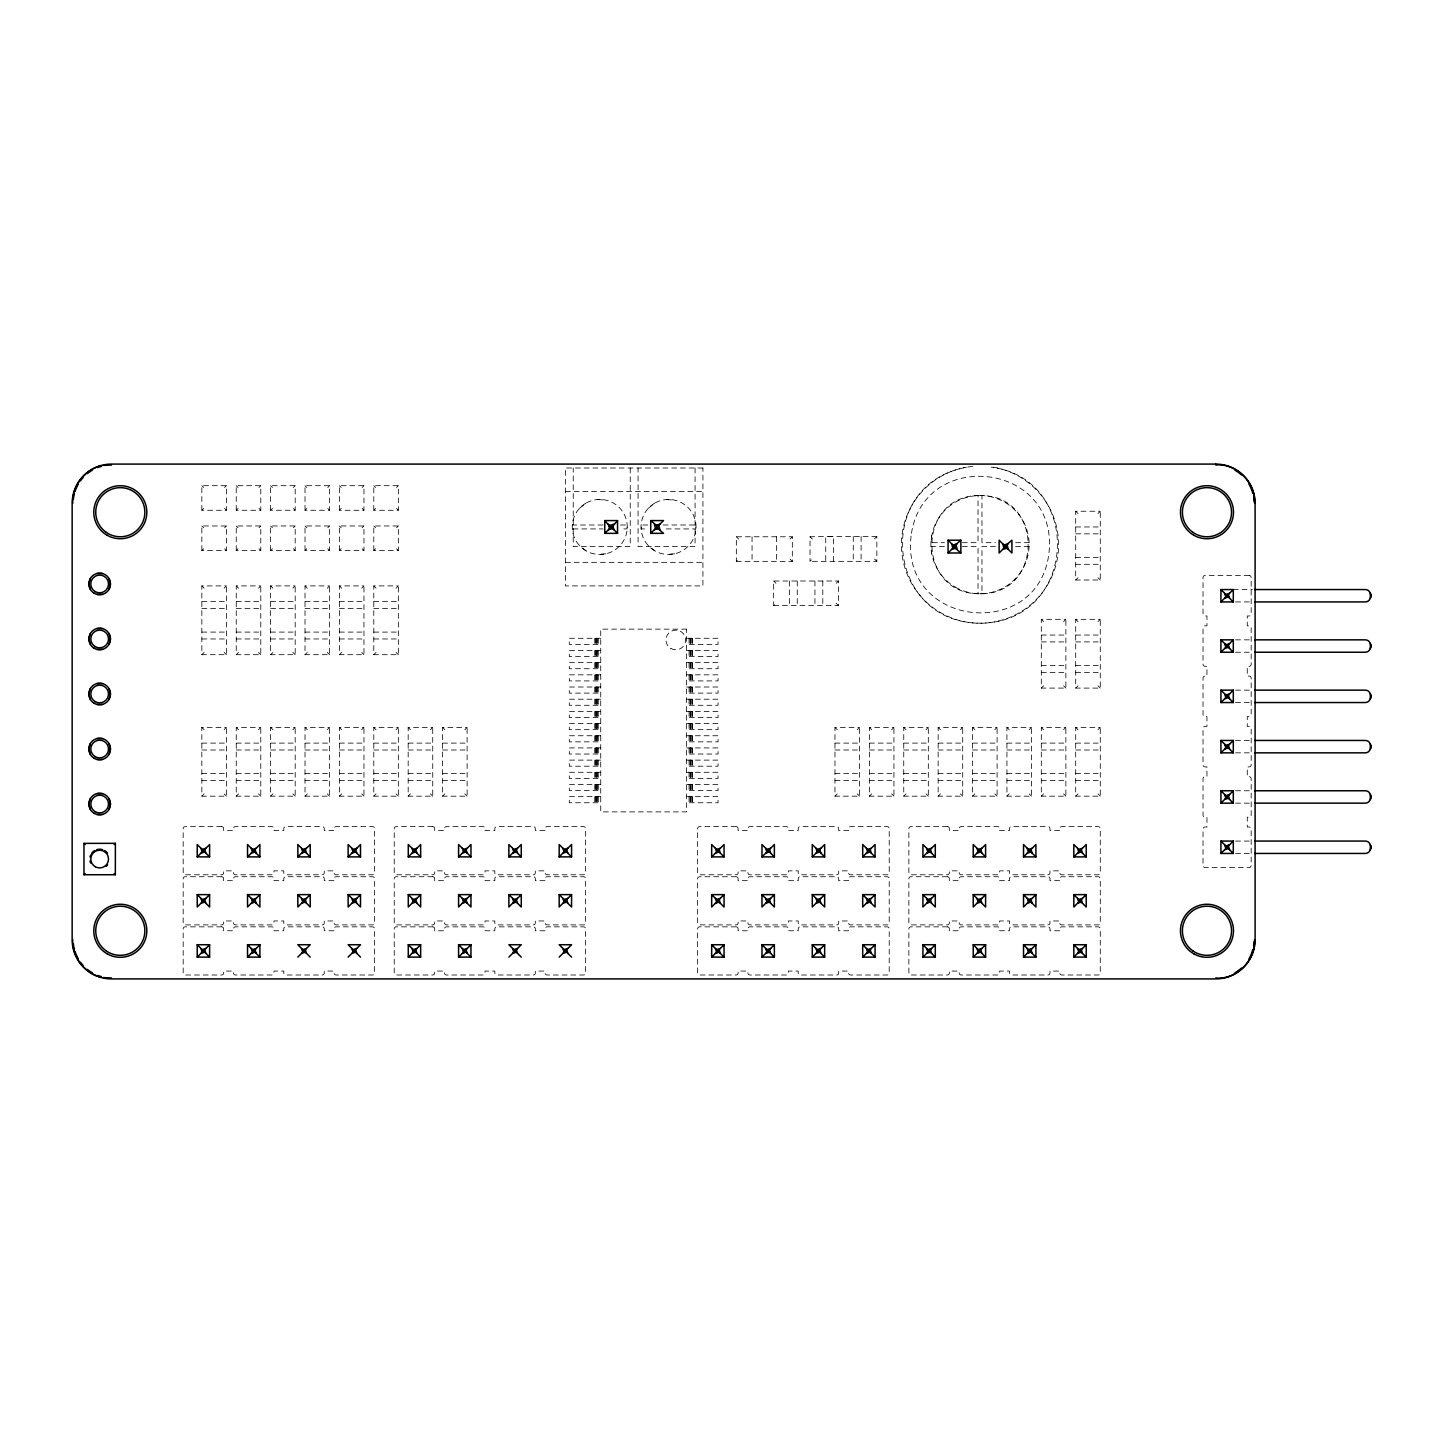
<?xml version="1.0" encoding="UTF-8"?>
<svg xmlns="http://www.w3.org/2000/svg" width="1443" height="1443" viewBox="0 0 1443 1443"><rect width="100%" height="100%" fill="white"/><g stroke="black" fill="none" stroke-linecap="round" stroke-linejoin="round"><path stroke-width="0.75" stroke-dasharray="5 3.75" d="M995.436 546.608L981.961 546.608L981.961 593.74C1043.523 592.73 1043.523 496.554 981.961 495.562L981.961 542.676L995.436 542.676M962.337 542.676L978.029 542.676L978.029 495.562C916.63 496.518 916.485 592.802 978.029 593.74L978.029 546.608L962.337 546.608M931.745 535.407L930.915 542.676L944.371 542.676M201.84 510.263L201.84 485.696L226.407 485.696L226.407 510.263L201.84 510.263L203.661 508.441M224.585 487.518L226.407 485.696M236.237 510.263L236.237 485.696L260.786 485.696L260.786 510.263L236.237 510.263L238.059 508.441M258.982 487.518L260.786 485.696M201.84 550.541L201.84 525.974L226.407 525.974L226.407 550.541L201.84 550.541L203.661 548.719M224.585 527.795L226.407 525.974M270.617 510.263L270.617 485.696L295.184 485.696L295.184 510.263L270.617 510.263L272.438 508.441M293.362 487.518L295.184 485.696M236.237 550.541L236.237 525.974L260.786 525.974L260.786 550.541L236.237 550.541L238.059 548.719M258.982 527.795L260.786 525.974M224.098 588.221L226.407 585.912L201.84 585.912L201.84 654.689L226.407 654.689L226.407 585.912M305.014 510.263L305.014 485.696L329.563 485.696L329.563 510.263L305.014 510.263L306.836 508.441M327.759 487.518L329.563 485.696M270.617 550.541L270.617 525.974L295.184 525.974L295.184 550.541L270.617 550.541L272.438 548.719M293.362 527.795L295.184 525.974M258.495 588.221L260.786 585.912L236.237 585.912L236.237 654.689L260.786 654.689L260.786 585.912M339.394 510.263L339.394 485.696L363.961 485.696L363.961 510.263L339.394 510.263L341.215 508.441M362.139 487.518L363.961 485.696M305.014 550.541L305.014 525.974L329.563 525.974L329.563 550.541L305.014 550.541L306.836 548.719M327.759 527.795L329.563 525.974M201.84 654.689L204.148 652.38M292.875 588.221L295.184 585.912L270.617 585.912L270.617 654.689L295.184 654.689L295.184 585.912M373.791 510.263L373.791 485.696L398.34 485.696L398.34 510.263L373.791 510.263L375.613 508.441M396.536 487.518L398.34 485.696M339.394 550.541L339.394 525.974L363.961 525.974L363.961 550.541L339.394 550.541L341.215 548.719M362.139 527.795L363.961 525.974M236.237 654.689L238.528 652.38M327.272 588.221L329.563 585.912L305.014 585.912L305.014 654.689L329.563 654.689L329.563 585.912M373.791 550.541L373.791 525.974L398.34 525.974L398.34 550.541L373.791 550.541L375.613 548.719M396.536 527.795L398.34 525.974M270.617 654.689L272.925 652.38M361.652 588.221L363.961 585.912L339.394 585.912L339.394 654.689L363.961 654.689L363.961 585.912M224.098 729.707L226.407 727.398L201.84 727.398L201.84 796.175L226.407 796.175L226.407 727.398M305.014 654.689L307.305 652.38M396.049 588.221L398.34 585.912L373.791 585.912L373.791 654.689L398.34 654.689L398.34 585.912M258.495 729.707L260.786 727.398L236.237 727.398L236.237 796.175L260.786 796.175L260.786 727.398M339.394 654.689L341.702 652.38M201.84 796.175L204.148 793.866M292.875 729.707L295.184 727.398L270.617 727.398L270.617 796.175L295.184 796.175L295.184 727.398M373.791 654.689L376.082 652.38M236.237 796.175L238.528 793.866M327.272 729.707L329.563 727.398L305.014 727.398L305.014 796.175L329.563 796.175L329.563 727.398M270.617 796.175L272.925 793.866M361.652 729.707L363.961 727.398L339.394 727.398L339.394 796.175L363.961 796.175L363.961 727.398M305.014 796.175L307.305 793.866M396.049 729.707L398.34 727.398L373.791 727.398L373.791 796.175L398.34 796.175L398.34 727.398M339.394 796.175L341.702 793.866M430.429 729.707L432.738 727.398L408.171 727.398L408.171 796.175L432.738 796.175L432.738 727.398M373.791 796.175L376.082 793.866M464.826 729.707L467.117 727.398L442.568 727.398L442.568 796.175L467.117 796.175L467.117 727.398M408.171 796.175L410.479 793.866M442.568 796.175L444.859 793.866M736.345 561.345L792.333 561.345L792.333 536.778L736.345 536.778L736.345 561.345L738.636 559.036M790.043 539.087L792.333 536.778M833.603 561.345L833.603 536.507L810.028 536.778L810.028 561.345L812.337 559.036M773.664 605.555L838.527 605.555L838.527 581.006L773.664 581.006L773.664 605.555L775.973 603.264M874.53 538.816L876.839 536.507L876.839 561.345L810.028 561.345M836.219 583.297L838.527 581.006M857.232 729.707L859.541 727.398L834.974 727.398L834.974 796.175L859.541 796.175L859.541 727.398M1097.961 513.546L1100.269 511.237L1075.702 511.237L1075.702 580.014L1100.269 580.014L1100.269 511.237M891.63 729.707L893.938 727.398L869.371 727.398L869.371 796.175L893.938 796.175L893.938 727.398M834.974 796.175L837.283 793.866M926.009 729.707L928.318 727.398L903.751 727.398L903.751 796.175L928.318 796.175L928.318 727.398M1075.702 580.014L1078.011 577.705M869.371 796.175L871.68 793.866M1063.563 621.626L1065.872 619.318L1041.305 619.318L1041.305 688.095L1065.872 688.095L1065.872 619.318M960.407 729.707L962.715 727.398L938.148 727.398L938.148 796.175L962.715 796.175L962.715 727.398M903.751 796.175L906.06 793.866M1097.961 621.626L1100.269 619.318L1075.702 619.318L1075.702 688.095L1100.269 688.095L1100.269 619.318M994.786 729.707L997.095 727.398L972.528 727.398L972.528 796.175L997.095 796.175L997.095 727.398M1041.305 688.095L1043.614 685.786M938.148 796.175L940.457 793.866M1029.184 729.707L1031.492 727.398L1006.925 727.398L1006.925 796.175L1031.492 796.175L1031.492 727.398M1075.702 688.095L1078.011 685.786M972.528 796.175L974.837 793.866M1063.563 729.707L1065.872 727.398L1041.305 727.398L1041.305 796.175L1065.872 796.175L1065.872 727.398M1006.925 796.175L1009.234 793.866M1097.961 729.707L1100.269 727.398L1075.702 727.398L1075.702 796.175L1100.269 796.175L1100.269 727.398M1041.305 796.175L1043.614 793.866M1075.702 796.175L1078.011 793.866M579.599 508.243L586.002 503.138A27.507 27.507 0 0 1 627.272 526.966A27.507 27.507 0 0 1 586.002 550.793L579.599 545.67M648.376 508.243L654.779 503.138A27.507 27.507 0 0 1 696.049 526.966A27.507 27.507 0 0 1 654.779 550.793L648.376 545.67M972.744 466.378C870.111 478.066 884.198 630.284 987.246 622.907C1078.21 615.367 1081.961 478.986 991.323 467.135M605.88 553.787L597.709 554.401M674.657 553.787L666.486 554.401M976.334 495.652L979.346 495.526M980.663 593.776L983.675 593.632M565.385 491.594L702.921 491.594M597.709 499.531L605.88 500.144M666.486 499.531L674.657 500.144M603.03 524.999L572.492 524.999L572.492 528.932L603.03 528.932M620.49 524.999L627.038 524.999L627.038 528.932L620.49 528.932M647.817 524.999L641.269 524.999L641.269 528.932L647.817 528.932M663.095 524.999L695.815 524.999L695.815 528.932L665.277 528.932M1075.702 526.966L1100.269 526.966M1075.702 533.838L1100.269 533.838M876.839 536.507L825.739 536.507L825.739 561.345M1015.619 542.676L1029.093 542.676M944.371 546.608L930.915 546.608L931.745 553.878M1015.619 546.608L1029.093 546.608M1075.702 557.413L1100.269 557.413M565.385 562.337L702.921 562.337M1075.702 564.303L1100.269 564.303M1233.296 589.556L1252.434 589.556M201.84 601.641L226.407 601.641M236.237 601.641L260.786 601.641M270.617 601.641L295.184 601.641M305.014 601.641L329.563 601.641M339.394 601.641L363.961 601.641M373.791 601.641L398.34 601.641M1235.533 601.929L1252.434 601.929M201.84 608.513L226.407 608.513M236.237 608.513L260.786 608.513M270.617 608.513L295.184 608.513M305.014 608.513L329.563 608.513M339.394 608.513L363.961 608.513M373.791 608.513L398.34 608.513M201.84 632.088L226.407 632.088M236.237 632.088L260.786 632.088M270.617 632.088L295.184 632.088M305.014 632.088L329.563 632.088M339.394 632.088L363.961 632.088M373.791 632.088L398.34 632.088M1041.305 635.046L1065.872 635.046M1075.702 635.046L1100.269 635.046M600.739 638.275L569.3 638.275L569.3 644.372L600.739 644.372M686.615 638.275L718.055 638.275L718.055 644.372L686.615 644.372M201.84 638.96L226.407 638.96M236.237 638.96L260.786 638.96M270.617 638.96L295.184 638.96M305.014 638.96L329.563 638.96M339.394 638.96L363.961 638.96M373.791 638.96L398.34 638.96M1235.533 639.844L1252.434 639.844M1041.305 641.919L1065.872 641.919M1075.702 641.919L1100.269 641.919M600.739 650.468L569.3 650.468L569.3 656.547L600.739 656.547M686.615 650.468L718.055 650.468L718.055 656.547L686.615 656.547M1235.533 652.236L1252.434 652.236M600.739 662.644L569.3 662.644L569.3 668.74L600.739 668.74M686.615 662.644L718.055 662.644L718.055 668.74L686.615 668.74M1041.305 665.494L1065.872 665.494M1075.702 665.494L1100.269 665.494M1041.305 672.366L1065.872 672.366M1075.702 672.366L1100.269 672.366M600.739 674.837L569.3 674.837L569.3 680.916L600.739 680.916M686.615 674.837L718.055 674.837L718.055 680.916L686.615 680.916M600.739 687.012L569.3 687.012L569.3 693.109L600.739 693.109M686.615 687.012L718.055 687.012L718.055 693.109L686.615 693.109M1235.533 690.151L1252.434 690.151M600.739 699.206L569.3 699.206L569.3 705.284L600.739 705.284M686.615 699.206L718.055 699.206L718.055 705.284L686.615 705.284M1235.533 702.543L1252.434 702.543M600.739 711.381L569.3 711.381L569.3 717.478L600.739 717.478M686.615 711.381L718.055 711.381L718.055 717.478L686.615 717.478M600.739 723.556L569.3 723.556L569.3 729.653L600.739 729.653M686.615 723.556L718.055 723.556L718.055 729.653L686.615 729.653M600.739 735.75L569.3 735.75L569.3 741.846L600.739 741.846M686.615 735.75L718.055 735.75L718.055 741.846L686.615 741.846M1235.533 740.457L1252.434 740.457M201.84 743.109L226.407 743.109M236.237 743.109L260.786 743.109M270.617 743.109L295.184 743.109M305.014 743.109L329.563 743.109M339.394 743.109L363.961 743.109M373.791 743.109L398.34 743.109M408.171 743.109L432.738 743.109M442.568 743.109L467.117 743.109M834.974 743.109L859.541 743.109M869.371 743.109L893.938 743.109M903.751 743.109L928.318 743.109M938.148 743.109L962.715 743.109M972.528 743.109L997.095 743.109M1006.925 743.109L1031.492 743.109M1041.305 743.109L1065.872 743.109M1075.702 743.109L1100.269 743.109M600.739 747.925L569.3 747.925L569.3 754.022L600.739 754.022M686.615 747.925L718.055 747.925L718.055 754.022L686.615 754.022M201.84 749.999L226.407 749.999M236.237 749.999L260.786 749.999M270.617 749.999L295.184 749.999M305.014 749.999L329.563 749.999M339.394 749.999L363.961 749.999M373.791 749.999L398.34 749.999M408.171 749.999L432.738 749.999M442.568 749.999L467.117 749.999M834.974 749.999L859.541 749.999M869.371 749.999L893.938 749.999M903.751 749.999L928.318 749.999M938.148 749.999L962.715 749.999M972.528 749.999L997.095 749.999M1006.925 749.999L1031.492 749.999M1041.305 749.999L1065.872 749.999M1075.702 749.999L1100.269 749.999M1235.533 752.849L1252.434 752.849M600.739 760.118L569.3 760.118L569.3 766.197L600.739 766.197M686.615 760.118L718.055 760.118L718.055 766.197L686.615 766.197M600.739 772.294L569.3 772.294L569.3 778.39L600.739 778.39M686.615 772.294L718.055 772.294L718.055 778.39L686.615 778.39M201.84 773.574L226.407 773.574M236.237 773.574L260.786 773.574M270.617 773.574L295.184 773.574M305.014 773.574L329.563 773.574M339.394 773.574L363.961 773.574M373.791 773.574L398.34 773.574M408.171 773.574L432.738 773.574M442.568 773.574L467.117 773.574M834.974 773.574L859.541 773.574M869.371 773.574L893.938 773.574M903.751 773.574L928.318 773.574M938.148 773.574L962.715 773.574M972.528 773.574L997.095 773.574M1006.925 773.574L1031.492 773.574M1041.305 773.574L1065.872 773.574M1075.702 773.574L1100.269 773.574M201.84 780.447L226.407 780.447M236.237 780.447L260.786 780.447M270.617 780.447L295.184 780.447M305.014 780.447L329.563 780.447M339.394 780.447L363.961 780.447M373.791 780.447L398.34 780.447M408.171 780.447L432.738 780.447M442.568 780.447L467.117 780.447M834.974 780.447L859.541 780.447M869.371 780.447L893.938 780.447M903.751 780.447L928.318 780.447M938.148 780.447L962.715 780.447M972.528 780.447L997.095 780.447M1006.925 780.447L1031.492 780.447M1041.305 780.447L1065.872 780.447M1075.702 780.447L1100.269 780.447M600.739 784.487L569.3 784.487L569.3 790.566L600.739 790.566M686.615 784.487L718.055 784.487L718.055 790.566L686.615 790.566M1235.533 790.764L1252.434 790.764M600.739 796.662L569.3 796.662L569.3 802.759L600.739 802.759M686.615 796.662L718.055 796.662L718.055 802.759L686.615 802.759M1235.533 803.156L1252.434 803.156M1235.533 841.071L1252.434 841.071M1235.533 853.444L1252.434 853.444M980.663 495.526L983.675 495.652M976.334 593.632L979.346 593.776M1075.702 511.237L1078.011 513.546M1097.961 577.705L1100.269 580.014M1075.702 619.318L1078.011 621.626M1041.305 619.318L1043.614 621.626M1097.961 685.786L1100.269 688.095M1063.563 685.786L1065.872 688.095M1075.702 727.398L1078.011 729.707M874.53 559.036L876.839 561.345M1041.305 727.398L1043.614 729.707M1097.961 793.866L1100.269 796.175M1006.925 727.398L1009.234 729.707M810.028 536.778L812.337 539.087M1063.563 793.866L1065.872 796.175M972.528 727.398L974.837 729.707M1029.184 793.866L1031.492 796.175M836.219 603.264L838.527 605.555M790.043 559.036L792.333 561.345M938.148 727.398L940.457 729.707M994.786 793.866L997.095 796.175M736.345 536.778L738.636 539.087M773.664 581.006L775.973 583.297M903.751 727.398L906.06 729.707M960.407 793.866L962.715 796.175M869.371 727.398L871.68 729.707M926.009 793.866L928.318 796.175M834.974 727.398L837.283 729.707M891.63 793.866L893.938 796.175M857.232 793.866L859.541 796.175M373.791 485.696L375.613 487.518M396.536 508.441L398.34 510.263M339.394 485.696L341.215 487.518M362.139 508.441L363.961 510.263M373.791 525.974L375.613 527.795M396.536 548.719L398.34 550.541M305.014 485.696L306.836 487.518M327.759 508.441L329.563 510.263M339.394 525.974L341.215 527.795M362.139 548.719L363.961 550.541M373.791 585.912L376.082 588.221M270.617 485.696L272.438 487.518M293.362 508.441L295.184 510.263M305.014 525.974L306.836 527.795M327.759 548.719L329.563 550.541M339.394 585.912L341.702 588.221M236.237 485.696L238.059 487.518M258.982 508.441L260.786 510.263M270.617 525.974L272.438 527.795M293.362 548.719L295.184 550.541M396.049 652.38L398.34 654.689M305.014 585.912L307.305 588.221M201.84 485.696L203.661 487.518M224.585 508.441L226.407 510.263M442.568 727.398L444.859 729.707M236.237 525.974L238.059 527.795M258.982 548.719L260.786 550.541M361.652 652.38L363.961 654.689M270.617 585.912L272.925 588.221M408.171 727.398L410.479 729.707M201.84 525.974L203.661 527.795M224.585 548.719L226.407 550.541M327.272 652.38L329.563 654.689M464.826 793.866L467.117 796.175M236.237 585.912L238.528 588.221M373.791 727.398L376.082 729.707M292.875 652.38L295.184 654.689M430.429 793.866L432.738 796.175M201.84 585.912L204.148 588.221M339.394 727.398L341.702 729.707M258.495 652.38L260.786 654.689M396.049 793.866L398.34 796.175M305.014 727.398L307.305 729.707M224.098 652.38L226.407 654.689M361.652 793.866L363.961 796.175M270.617 727.398L272.925 729.707M327.272 793.866L329.563 796.175M236.237 727.398L238.528 729.707M292.875 793.866L295.184 796.175M201.84 727.398L204.148 729.707M258.495 793.866L260.786 796.175M224.098 793.866L226.407 796.175M861.11 536.507L861.11 561.345M853.264 536.507L853.264 561.345M822.799 581.006L822.799 605.555M814.934 581.006L814.934 605.555M797.257 581.006L797.257 605.555M789.393 581.006L789.393 605.555M776.623 536.778L776.623 561.345M752.056 536.778L752.056 561.345M695.075 468.001L695.075 546.608L638.077 546.608L638.077 468.001M692.514 638.275L692.514 644.372M692.514 650.468L692.514 656.547M692.514 662.644L692.514 668.74M692.514 674.837L692.514 680.916M692.514 687.012L692.514 693.109M692.514 699.206L692.514 705.284M692.514 711.381L692.514 717.478M692.514 723.556L692.514 729.653M692.514 735.75L692.514 741.846M692.514 747.925L692.514 754.022M692.514 760.118L692.514 766.197M692.514 772.294L692.514 778.39M692.514 784.487L692.514 790.566M692.514 796.662L692.514 802.759M692.117 638.275L692.117 644.372M692.117 650.468L692.117 656.547M692.117 662.644L692.117 668.74M692.117 674.837L692.117 680.916M692.117 687.012L692.117 693.109M692.117 699.206L692.117 705.284M692.117 711.381L692.117 717.478M692.117 723.556L692.117 729.653M692.117 735.75L692.117 741.846M692.117 747.925L692.117 754.022M692.117 760.118L692.117 766.197M692.117 772.294L692.117 778.39M692.117 784.487L692.117 790.566M692.117 796.662L692.117 802.759M691.035 638.275L691.035 644.372M691.035 650.468L691.035 656.547M691.035 662.644L691.035 668.74M691.035 674.837L691.035 680.916M691.035 687.012L691.035 693.109M691.035 699.206L691.035 705.284M691.035 711.381L691.035 717.478M691.035 723.556L691.035 729.653M691.035 735.75L691.035 741.846M691.035 747.925L691.035 754.022M691.035 760.118L691.035 766.197M691.035 772.294L691.035 778.39M691.035 784.487L691.035 790.566M691.035 796.662L691.035 802.759M690.548 638.275L690.548 644.372M690.548 650.468L690.548 656.547M690.548 662.644L690.548 668.74M690.548 674.837L690.548 680.916M690.548 687.012L690.548 693.109M690.548 699.206L690.548 705.284M690.548 711.381L690.548 717.478M690.548 723.556L690.548 729.653M690.548 735.75L690.548 741.846M690.548 747.925L690.548 754.022M690.548 760.118L690.548 766.197M690.548 772.294L690.548 778.39M690.548 784.487L690.548 790.566M690.548 796.662L690.548 802.759M690.151 638.275L690.151 644.372M690.151 650.468L690.151 656.547M690.151 662.644L690.151 668.74M690.151 674.837L690.151 680.916M690.151 687.012L690.151 693.109M690.151 699.206L690.151 705.284M690.151 711.381L690.151 717.478M690.151 723.556L690.151 729.653M690.151 735.75L690.151 741.846M690.151 747.925L690.151 754.022M690.151 760.118L690.151 766.197M690.151 772.294L690.151 778.39M690.151 784.487L690.151 790.566M690.151 796.662L690.151 802.759M689.069 638.275L689.069 644.372M689.069 650.468L689.069 656.547M689.069 662.644L689.069 668.74M689.069 674.837L689.069 680.916M689.069 687.012L689.069 693.109M689.069 699.206L689.069 705.284M689.069 711.381L689.069 717.478M689.069 723.556L689.069 729.653M689.069 735.75L689.069 741.846M689.069 747.925L689.069 754.022M689.069 760.118L689.069 766.197M689.069 772.294L689.069 778.39M689.069 784.487L689.069 790.566M689.069 796.662L689.069 802.759M630.23 468.001L630.23 546.608L573.232 546.608L573.232 468.001M598.286 638.275L598.286 644.372M598.286 650.468L598.286 656.547M598.286 662.644L598.286 668.74M598.286 674.837L598.286 680.916M598.286 687.012L598.286 693.109M598.286 699.206L598.286 705.284M598.286 711.381L598.286 717.478M598.286 723.556L598.286 729.653M598.286 735.75L598.286 741.846M598.286 747.925L598.286 754.022M598.286 760.118L598.286 766.197M598.286 772.294L598.286 778.39M598.286 784.487L598.286 790.566M598.286 796.662L598.286 802.759M597.222 638.275L597.222 644.372M597.222 650.468L597.222 656.547M597.222 662.644L597.222 668.74M597.222 674.837L597.222 680.916M597.222 687.012L597.222 693.109M597.222 699.206L597.222 705.284M597.222 711.381L597.222 717.478M597.222 723.556L597.222 729.653M597.222 735.75L597.222 741.846M597.222 747.925L597.222 754.022M597.222 760.118L597.222 766.197M597.222 772.294L597.222 778.39M597.222 784.487L597.222 790.566M597.222 796.662L597.222 802.759M596.825 638.275L596.825 644.372M596.825 650.468L596.825 656.547M596.825 662.644L596.825 668.74M596.825 674.837L596.825 680.916M596.825 687.012L596.825 693.109M596.825 699.206L596.825 705.284M596.825 711.381L596.825 717.478M596.825 723.556L596.825 729.653M596.825 735.75L596.825 741.846M596.825 747.925L596.825 754.022M596.825 760.118L596.825 766.197M596.825 772.294L596.825 778.39M596.825 784.487L596.825 790.566M596.825 796.662L596.825 802.759M596.32 638.275L596.32 644.372M596.32 650.468L596.32 656.547M596.32 662.644L596.32 668.74M596.32 674.837L596.32 680.916M596.32 687.012L596.32 693.109M596.32 699.206L596.32 705.284M596.32 711.381L596.32 717.478M596.32 723.556L596.32 729.653M596.32 735.75L596.32 741.846M596.32 747.925L596.32 754.022M596.32 760.118L596.32 766.197M596.32 772.294L596.32 778.39M596.32 784.487L596.32 790.566M596.32 796.662L596.32 802.759M595.256 638.275L595.256 644.372M595.256 650.468L595.256 656.547M595.256 662.644L595.256 668.74M595.256 674.837L595.256 680.916M595.256 687.012L595.256 693.109M595.256 699.206L595.256 705.284M595.256 711.381L595.256 717.478M595.256 723.556L595.256 729.653M595.256 735.75L595.256 741.846M595.256 747.925L595.256 754.022M595.256 760.118L595.256 766.197M595.256 772.294L595.256 778.39M595.256 784.487L595.256 790.566M595.256 796.662L595.256 802.759M594.859 638.275L594.859 644.372M594.859 650.468L594.859 656.547M594.859 662.644L594.859 668.74M594.859 674.837L594.859 680.916M594.859 687.012L594.859 693.109M594.859 699.206L594.859 705.284M594.859 711.381L594.859 717.478M594.859 723.556L594.859 729.653M594.859 735.75L594.859 741.846M594.859 747.925L594.859 754.022M594.859 760.118L594.859 766.197M594.859 772.294L594.859 778.39M594.859 784.487L594.859 790.566M594.859 796.662L594.859 802.759M993.415 467.189A78.607 78.607 0 0 1 1045.724 587.77A78.607 78.607 0 0 1 914.285 587.77A78.607 78.607 0 0 1 966.576 467.189M586.002 550.793A27.507 27.507 0 0 1 586.002 503.138M654.779 550.793A27.507 27.507 0 0 1 654.779 503.138M911.074 536.111C900.216 629.274 1042.892 642.496 1049.332 548.917C1054.869 460.822 921.824 448.502 911.074 536.111M702.921 468.001L565.385 468.001L565.385 585.912L702.921 585.912L702.921 468.001M1249.205 575.504L1204.995 575.504A1.966 1.966 0 0 0 1203.029 577.471L1203.029 614.015A1.966 1.966 0 0 0 1204.995 615.981L1206.961 615.981L1206.961 625.811L1204.995 625.811A1.966 1.966 0 0 0 1203.029 627.759L1203.029 664.321A1.966 1.966 0 0 0 1204.995 666.287L1206.961 666.287L1206.961 676.1L1204.995 676.1A1.966 1.966 0 0 0 1203.029 678.066L1203.029 714.628A1.966 1.966 0 0 0 1204.995 716.594L1206.961 716.594L1206.961 726.406L1204.995 726.406A1.966 1.966 0 0 0 1203.029 728.372L1203.029 764.934A1.966 1.966 0 0 0 1204.995 766.9L1206.961 766.9L1206.961 776.713L1204.995 776.713A1.966 1.966 0 0 0 1203.029 778.679L1203.029 815.241A1.966 1.966 0 0 0 1204.995 817.189L1206.961 817.189L1206.961 827.019L1204.995 827.019A1.966 1.966 0 0 0 1203.029 828.985L1203.029 865.529A1.966 1.966 0 0 0 1204.995 867.496L1249.205 867.496A1.966 1.966 0 0 0 1251.171 865.529L1251.171 828.985A1.966 1.966 0 0 0 1249.205 827.019L1247.257 827.019L1247.257 817.189L1249.205 817.189A1.966 1.966 0 0 0 1251.171 815.241L1251.171 778.679A1.966 1.966 0 0 0 1249.205 776.713L1247.257 776.713L1247.257 766.9L1249.205 766.9A1.966 1.966 0 0 0 1251.171 764.934L1251.171 728.372A1.966 1.966 0 0 0 1249.205 726.406L1247.257 726.406L1247.257 716.594L1249.205 716.594A1.966 1.966 0 0 0 1251.171 714.628L1251.171 678.066A1.966 1.966 0 0 0 1249.205 676.1L1247.257 676.1L1247.257 666.287L1249.205 666.287A1.966 1.966 0 0 0 1251.171 664.321L1251.171 627.759A1.966 1.966 0 0 0 1249.205 625.811L1247.257 625.811L1247.257 615.981L1249.205 615.981A1.966 1.966 0 0 0 1251.171 614.015L1251.171 577.471A1.966 1.966 0 0 0 1249.205 575.504M686.615 629.148L600.739 629.148L600.739 811.886L686.615 811.886L686.615 629.148M221.699 826.623L185.137 826.623A1.966 1.966 0 0 0 183.171 828.589L183.171 872.817A1.966 1.966 0 0 0 185.137 874.783L221.699 874.783A1.966 1.966 0 0 0 223.647 872.817L223.647 870.851L233.477 870.851L233.477 872.817A1.966 1.966 0 0 0 235.443 874.783L271.987 874.783A1.966 1.966 0 0 0 273.954 872.817L273.954 870.851L283.784 870.851L283.784 872.817A1.966 1.966 0 0 0 285.75 874.783L322.294 874.783A1.966 1.966 0 0 0 324.26 872.817L324.26 870.851L334.091 870.851L334.091 872.817A1.966 1.966 0 0 0 336.057 874.783L372.601 874.783A1.966 1.966 0 0 0 374.567 872.817L374.567 828.589A1.966 1.966 0 0 0 372.601 826.623L336.057 826.623A1.966 1.966 0 0 0 334.091 828.589L334.091 830.555L324.26 830.555L324.26 828.589A1.966 1.966 0 0 0 322.294 826.623L285.75 826.623A1.966 1.966 0 0 0 283.784 828.589L283.784 830.555L273.954 830.555L273.954 828.589A1.966 1.966 0 0 0 271.987 826.623L235.443 826.623A1.966 1.966 0 0 0 233.477 828.589L233.477 830.555L223.647 830.555L223.647 828.589A1.966 1.966 0 0 0 221.699 826.623M432.738 826.623L396.194 826.623A1.966 1.966 0 0 0 394.228 828.589L394.228 872.817A1.966 1.966 0 0 0 396.194 874.783L432.738 874.783A1.966 1.966 0 0 0 434.704 872.817L434.704 870.851L444.534 870.851L444.534 872.817A1.966 1.966 0 0 0 446.5 874.783L483.044 874.783A1.966 1.966 0 0 0 485.01 872.817L485.01 870.851L494.823 870.851L494.823 872.817A1.966 1.966 0 0 0 496.789 874.783L533.351 874.783A1.966 1.966 0 0 0 535.317 872.817L535.317 870.851L545.129 870.851L545.129 872.817A1.966 1.966 0 0 0 547.095 874.783L583.657 874.783A1.966 1.966 0 0 0 585.624 872.817L585.624 828.589A1.966 1.966 0 0 0 583.657 826.623L547.095 826.623A1.966 1.966 0 0 0 545.129 828.589L545.129 830.555L535.317 830.555L535.317 828.589A1.966 1.966 0 0 0 533.351 826.623L496.789 826.623A1.966 1.966 0 0 0 494.823 828.589L494.823 830.555L485.01 830.555L485.01 828.589A1.966 1.966 0 0 0 483.044 826.623L446.5 826.623A1.966 1.966 0 0 0 444.534 828.589L444.534 830.555L434.704 830.555L434.704 828.589A1.966 1.966 0 0 0 432.738 826.623M736.146 826.623L699.584 826.623A1.966 1.966 0 0 0 697.618 828.589L697.618 872.817A1.966 1.966 0 0 0 699.584 874.783L736.146 874.783A1.966 1.966 0 0 0 738.113 872.817L738.113 870.851L747.925 870.851L747.925 872.817A1.966 1.966 0 0 0 749.891 874.783L786.453 874.783A1.966 1.966 0 0 0 788.401 872.817L788.401 870.851L798.232 870.851L798.232 872.817A1.966 1.966 0 0 0 800.198 874.783L836.742 874.783A1.966 1.966 0 0 0 838.708 872.817L838.708 870.851L848.538 870.851L848.538 872.817A1.966 1.966 0 0 0 850.504 874.783L887.247 874.783A1.966 1.966 0 0 0 889.213 872.817L889.213 828.589A1.966 1.966 0 0 0 887.247 826.623L850.504 826.623A1.966 1.966 0 0 0 848.538 828.589L848.538 830.555L838.708 830.555L838.708 828.589A1.966 1.966 0 0 0 836.742 826.623L800.198 826.623A1.966 1.966 0 0 0 798.232 828.589L798.232 830.555L788.401 830.555L788.401 828.589A1.966 1.966 0 0 0 786.453 826.623L749.891 826.623A1.966 1.966 0 0 0 747.925 828.589L747.925 830.555L738.113 830.555L738.113 828.589A1.966 1.966 0 0 0 736.146 826.623M947.384 826.623L910.84 826.623A1.966 1.966 0 0 0 908.874 828.589L908.874 872.817A1.966 1.966 0 0 0 910.84 874.783L947.384 874.783A1.966 1.966 0 0 0 949.35 872.817L949.35 870.851L959.18 870.851L959.18 872.817A1.966 1.966 0 0 0 961.146 874.783L997.69 874.783A1.966 1.966 0 0 0 999.656 872.817L999.656 870.851L1009.487 870.851L1009.487 872.817A1.966 1.966 0 0 0 1011.435 874.783L1047.997 874.783A1.966 1.966 0 0 0 1049.963 872.817L1049.963 870.851L1059.775 870.851L1059.775 872.817A1.966 1.966 0 0 0 1061.741 874.783L1098.303 874.783A1.966 1.966 0 0 0 1100.269 872.817L1100.269 828.589A1.966 1.966 0 0 0 1098.303 826.623L1061.741 826.623A1.966 1.966 0 0 0 1059.775 828.589L1059.775 830.555L1049.963 830.555L1049.963 828.589A1.966 1.966 0 0 0 1047.997 826.623L1011.435 826.623A1.966 1.966 0 0 0 1009.487 828.589L1009.487 830.555L999.656 830.555L999.656 828.589A1.966 1.966 0 0 0 997.69 826.623L961.146 826.623A1.966 1.966 0 0 0 959.18 828.589L959.18 830.555L949.35 830.555L949.35 828.589A1.966 1.966 0 0 0 947.384 826.623M221.699 876.731L185.137 876.731A1.966 1.966 0 0 0 183.171 878.697L183.171 922.925A1.966 1.966 0 0 0 185.137 924.891L221.699 924.891A1.966 1.966 0 0 0 223.647 922.925L223.647 920.959L233.477 920.959L233.477 922.925A1.966 1.966 0 0 0 235.443 924.891L271.987 924.891A1.966 1.966 0 0 0 273.954 922.925L273.954 920.959L283.784 920.959L283.784 922.925A1.966 1.966 0 0 0 285.75 924.891L322.294 924.891A1.966 1.966 0 0 0 324.26 922.925L324.26 920.959L334.091 920.959L334.091 922.925A1.966 1.966 0 0 0 336.057 924.891L372.601 924.891A1.966 1.966 0 0 0 374.567 922.925L374.567 878.697A1.966 1.966 0 0 0 372.601 876.731L336.057 876.731A1.966 1.966 0 0 0 334.091 878.697L334.091 880.663L324.26 880.663L324.26 878.697A1.966 1.966 0 0 0 322.294 876.731L285.75 876.731A1.966 1.966 0 0 0 283.784 878.697L283.784 880.663L273.954 880.663L273.954 878.697A1.966 1.966 0 0 0 271.987 876.731L235.443 876.731A1.966 1.966 0 0 0 233.477 878.697L233.477 880.663L223.647 880.663L223.647 878.697A1.966 1.966 0 0 0 221.699 876.731M432.738 876.731L396.194 876.731A1.966 1.966 0 0 0 394.228 878.697L394.228 922.925A1.966 1.966 0 0 0 396.194 924.891L432.738 924.891A1.966 1.966 0 0 0 434.704 922.925L434.704 920.959L444.534 920.959L444.534 922.925A1.966 1.966 0 0 0 446.5 924.891L483.044 924.891A1.966 1.966 0 0 0 485.01 922.925L485.01 920.959L494.823 920.959L494.823 922.925A1.966 1.966 0 0 0 496.789 924.891L533.351 924.891A1.966 1.966 0 0 0 535.317 922.925L535.317 920.959L545.129 920.959L545.129 922.925A1.966 1.966 0 0 0 547.095 924.891L583.657 924.891A1.966 1.966 0 0 0 585.624 922.925L585.624 878.697A1.966 1.966 0 0 0 583.657 876.731L547.095 876.731A1.966 1.966 0 0 0 545.129 878.697L545.129 880.663L535.317 880.663L535.317 878.697A1.966 1.966 0 0 0 533.351 876.731L496.789 876.731A1.966 1.966 0 0 0 494.823 878.697L494.823 880.663L485.01 880.663L485.01 878.697A1.966 1.966 0 0 0 483.044 876.731L446.5 876.731A1.966 1.966 0 0 0 444.534 878.697L444.534 880.663L434.704 880.663L434.704 878.697A1.966 1.966 0 0 0 432.738 876.731M736.146 876.731L699.584 876.731A1.966 1.966 0 0 0 697.618 878.697L697.618 922.925A1.966 1.966 0 0 0 699.584 924.891L736.146 924.891A1.966 1.966 0 0 0 738.113 922.925L738.113 920.959L747.925 920.959L747.925 922.925A1.966 1.966 0 0 0 749.891 924.891L786.453 924.891A1.966 1.966 0 0 0 788.401 922.925L788.401 920.959L798.232 920.959L798.232 922.925A1.966 1.966 0 0 0 800.198 924.891L836.742 924.891A1.966 1.966 0 0 0 838.708 922.925L838.708 920.959L848.538 920.959L848.538 922.925A1.966 1.966 0 0 0 850.504 924.891L887.247 924.891A1.966 1.966 0 0 0 889.213 922.925L889.213 878.697A1.966 1.966 0 0 0 887.247 876.731L850.504 876.731A1.966 1.966 0 0 0 848.538 878.697L848.538 880.663L838.708 880.663L838.708 878.697A1.966 1.966 0 0 0 836.742 876.731L800.198 876.731A1.966 1.966 0 0 0 798.232 878.697L798.232 880.663L788.401 880.663L788.401 878.697A1.966 1.966 0 0 0 786.453 876.731L749.891 876.731A1.966 1.966 0 0 0 747.925 878.697L747.925 880.663L738.113 880.663L738.113 878.697A1.966 1.966 0 0 0 736.146 876.731M947.384 876.731L910.84 876.731A1.966 1.966 0 0 0 908.874 878.697L908.874 922.925A1.966 1.966 0 0 0 910.84 924.891L947.384 924.891A1.966 1.966 0 0 0 949.35 922.925L949.35 920.959L959.18 920.959L959.18 922.925A1.966 1.966 0 0 0 961.146 924.891L997.69 924.891A1.966 1.966 0 0 0 999.656 922.925L999.656 920.959L1009.487 920.959L1009.487 922.925A1.966 1.966 0 0 0 1011.435 924.891L1047.997 924.891A1.966 1.966 0 0 0 1049.963 922.925L1049.963 920.959L1059.775 920.959L1059.775 922.925A1.966 1.966 0 0 0 1061.741 924.891L1098.303 924.891A1.966 1.966 0 0 0 1100.269 922.925L1100.269 878.697A1.966 1.966 0 0 0 1098.303 876.731L1061.741 876.731A1.966 1.966 0 0 0 1059.775 878.697L1059.775 880.663L1049.963 880.663L1049.963 878.697A1.966 1.966 0 0 0 1047.997 876.731L1011.435 876.731A1.966 1.966 0 0 0 1009.487 878.697L1009.487 880.663L999.656 880.663L999.656 878.697A1.966 1.966 0 0 0 997.69 876.731L961.146 876.731A1.966 1.966 0 0 0 959.18 878.697L959.18 880.663L949.35 880.663L949.35 878.697A1.966 1.966 0 0 0 947.384 876.731M221.699 926.839L185.137 926.839A1.966 1.966 0 0 0 183.171 928.805L183.171 973.033A1.966 1.966 0 0 0 185.137 974.999L221.699 974.999A1.966 1.966 0 0 0 223.647 973.033L223.647 971.067L233.477 971.067L233.477 973.033A1.966 1.966 0 0 0 235.443 974.999L271.987 974.999A1.966 1.966 0 0 0 273.954 973.033L273.954 971.067L283.784 971.067L283.784 973.033A1.966 1.966 0 0 0 285.75 974.999L322.294 974.999A1.966 1.966 0 0 0 324.26 973.033L324.26 971.067L334.091 971.067L334.091 973.033A1.966 1.966 0 0 0 336.057 974.999L372.601 974.999A1.966 1.966 0 0 0 374.567 973.033L374.567 928.805A1.966 1.966 0 0 0 372.601 926.839L336.057 926.839A1.966 1.966 0 0 0 334.091 928.805L334.091 930.771L324.26 930.771L324.26 928.805A1.966 1.966 0 0 0 322.294 926.839L285.75 926.839A1.966 1.966 0 0 0 283.784 928.805L283.784 930.771L273.954 930.771L273.954 928.805A1.966 1.966 0 0 0 271.987 926.839L235.443 926.839A1.966 1.966 0 0 0 233.477 928.805L233.477 930.771L223.647 930.771L223.647 928.805A1.966 1.966 0 0 0 221.699 926.839M432.738 926.839L396.194 926.839A1.966 1.966 0 0 0 394.228 928.805L394.228 973.033A1.966 1.966 0 0 0 396.194 974.999L432.738 974.999A1.966 1.966 0 0 0 434.704 973.033L434.704 971.067L444.534 971.067L444.534 973.033A1.966 1.966 0 0 0 446.5 974.999L483.044 974.999A1.966 1.966 0 0 0 485.01 973.033L485.01 971.067L494.823 971.067L494.823 973.033A1.966 1.966 0 0 0 496.789 974.999L533.351 974.999A1.966 1.966 0 0 0 535.317 973.033L535.317 971.067L545.129 971.067L545.129 973.033A1.966 1.966 0 0 0 547.095 974.999L583.657 974.999A1.966 1.966 0 0 0 585.624 973.033L585.624 928.805A1.966 1.966 0 0 0 583.657 926.839L547.095 926.839A1.966 1.966 0 0 0 545.129 928.805L545.129 930.771L535.317 930.771L535.317 928.805A1.966 1.966 0 0 0 533.351 926.839L496.789 926.839A1.966 1.966 0 0 0 494.823 928.805L494.823 930.771L485.01 930.771L485.01 928.805A1.966 1.966 0 0 0 483.044 926.839L446.5 926.839A1.966 1.966 0 0 0 444.534 928.805L444.534 930.771L434.704 930.771L434.704 928.805A1.966 1.966 0 0 0 432.738 926.839M736.146 926.839L699.584 926.839A1.966 1.966 0 0 0 697.618 928.805L697.618 973.033A1.966 1.966 0 0 0 699.584 974.999L736.146 974.999A1.966 1.966 0 0 0 738.113 973.033L738.113 971.067L747.925 971.067L747.925 973.033A1.966 1.966 0 0 0 749.891 974.999L786.453 974.999A1.966 1.966 0 0 0 788.401 973.033L788.401 971.067L798.232 971.067L798.232 973.033A1.966 1.966 0 0 0 800.198 974.999L836.742 974.999A1.966 1.966 0 0 0 838.708 973.033L838.708 971.067L848.538 971.067L848.538 973.033A1.966 1.966 0 0 0 850.504 974.999L887.247 974.999A1.966 1.966 0 0 0 889.213 973.033L889.213 928.805A1.966 1.966 0 0 0 887.247 926.839L850.504 926.839A1.966 1.966 0 0 0 848.538 928.805L848.538 930.771L838.708 930.771L838.708 928.805A1.966 1.966 0 0 0 836.742 926.839L800.198 926.839A1.966 1.966 0 0 0 798.232 928.805L798.232 930.771L788.401 930.771L788.401 928.805A1.966 1.966 0 0 0 786.453 926.839L749.891 926.839A1.966 1.966 0 0 0 747.925 928.805L747.925 930.771L738.113 930.771L738.113 928.805A1.966 1.966 0 0 0 736.146 926.839M947.384 926.839L910.84 926.839A1.966 1.966 0 0 0 908.874 928.805L908.874 973.033A1.966 1.966 0 0 0 910.84 974.999L947.384 974.999A1.966 1.966 0 0 0 949.35 973.033L949.35 971.067L959.18 971.067L959.18 973.033A1.966 1.966 0 0 0 961.146 974.999L997.69 974.999A1.966 1.966 0 0 0 999.656 973.033L999.656 971.067L1009.487 971.067L1009.487 973.033A1.966 1.966 0 0 0 1011.435 974.999L1047.997 974.999A1.966 1.966 0 0 0 1049.963 973.033L1049.963 971.067L1059.775 971.067L1059.775 973.033A1.966 1.966 0 0 0 1061.741 974.999L1098.303 974.999A1.966 1.966 0 0 0 1100.269 973.033L1100.269 928.805A1.966 1.966 0 0 0 1098.303 926.839L1061.741 926.839A1.966 1.966 0 0 0 1059.775 928.805L1059.775 930.771L1049.963 930.771L1049.963 928.805A1.966 1.966 0 0 0 1047.997 926.839L1011.435 926.839A1.966 1.966 0 0 0 1009.487 928.805L1009.487 930.771L999.656 930.771L999.656 928.805A1.966 1.966 0 0 0 997.69 926.839L961.146 926.839A1.966 1.966 0 0 0 959.18 928.805L959.18 930.771L949.35 930.771L949.35 928.805A1.966 1.966 0 0 0 947.384 926.839M955.446 587.193A49.134 49.134 0 0 0 1029.13 544.642A49.134 49.134 0 0 0 955.446 502.11A49.134 49.134 0 0 0 955.446 587.193M670.905 648.466A9.83 9.83 0 0 0 685.641 639.952A9.83 9.83 0 0 0 670.905 631.439A9.83 9.83 0 0 0 670.905 648.466"/><path stroke-width="1.5" d="M115.35 874.729L115.386 843.325L83.983 843.379L83.983 874.729L115.35 874.729L114.159 873.556M1254.67 601.929L1364.952 601.929C1372.527 602.218 1372.6 589.231 1364.952 589.556L1254.67 589.556M1254.67 652.236L1364.952 652.236C1372.527 652.525 1372.6 639.538 1364.952 639.844L1254.67 639.844M1254.67 702.543L1364.952 702.543C1372.527 702.831 1372.6 689.844 1364.952 690.151L1254.67 690.151M1254.67 752.849L1364.952 752.849C1372.527 753.138 1372.6 740.151 1364.952 740.457L1254.67 740.457M1254.67 803.156L1364.952 803.156C1372.527 803.444 1372.6 790.457 1364.952 790.764L1254.67 790.764M1254.67 853.444L1364.952 853.444C1372.527 853.751 1372.6 840.764 1364.952 841.071L1254.67 841.071M1370.399 598.286L1370.742 594.3M1370.399 648.592L1370.742 644.606M1370.399 698.899L1370.742 694.895M1370.399 749.206L1370.742 745.201M1370.399 799.512L1370.742 795.508M1370.399 849.819L1370.742 845.814M90.296 578.535L88.853 583.946L90.296 589.357M90.296 633.567L88.853 638.96L90.296 644.372M109.019 589.357L110.462 583.946L109.019 578.535M90.296 688.582L88.853 693.993L90.296 699.386M109.019 644.372L110.462 638.96L109.019 633.567M90.296 743.614L88.853 749.007L90.296 754.418M109.019 699.386L110.462 693.993L109.019 688.582M90.296 798.628L88.853 804.04L90.296 809.433M109.019 754.418L110.462 749.007L109.019 743.614M109.019 809.433L110.462 804.04L109.019 798.628M197.222 856.889L209.614 844.516L209.614 856.889L197.222 856.889L197.222 844.516L209.614 856.889M202.128 902.091L209.614 894.624L197.222 894.624L197.222 906.998L202.128 902.091L200.992 898.376M247.529 856.889L259.902 844.516L259.902 856.889L247.529 856.889L247.529 844.516L259.902 856.889M197.222 957.106L209.614 944.732L197.222 944.732L197.222 957.106L209.614 957.106L209.614 944.732M252.435 902.091L259.902 894.624L247.529 894.624L247.529 906.998L252.435 902.091L251.298 898.376M297.835 856.889L310.209 844.516L310.209 856.889L297.835 856.889L297.835 844.516L310.209 856.889M247.529 957.106L259.902 944.732L247.529 944.732L247.529 957.106L259.902 957.106L259.902 944.732M302.741 902.091L310.209 894.624L297.835 894.624L297.835 906.998L302.741 902.091L301.605 898.376M348.142 856.889L360.516 844.516L360.516 856.889L348.142 856.889L348.142 844.516L360.516 856.889M297.835 957.106L310.209 944.732L297.835 944.732L310.209 957.106M353.048 902.091L360.516 894.624L348.142 894.624L348.142 906.998L353.048 902.091L351.894 898.376M408.279 856.889L420.653 844.516L420.653 856.889L408.279 856.889L408.279 844.516L420.653 856.889M348.142 957.106L360.516 944.732L348.142 944.732L360.516 957.106M413.167 902.091L420.653 894.624L408.279 894.624L408.279 906.998L413.167 902.091L412.031 898.376M458.585 856.889L470.959 844.516L470.959 856.889L458.585 856.889L458.585 844.516L470.959 856.889M408.279 957.106L420.653 944.732L420.653 957.106L408.279 957.106L408.279 944.732L420.653 944.732M463.474 902.091L470.959 894.624L458.585 894.624L458.585 906.998L463.474 902.091L462.337 898.376M508.874 856.889L521.266 844.516L521.266 856.889L508.874 856.889L508.874 844.516L521.266 856.889M458.585 957.106L470.959 944.732L458.585 944.732L458.585 957.106L470.959 957.106L470.959 944.732M513.78 902.091L521.266 894.624L508.874 894.624L508.874 906.998L513.78 902.091L512.644 898.376M559.181 856.889L571.572 844.516L571.572 856.889L559.181 856.889L559.181 844.516L571.572 856.889M508.874 957.106L521.266 944.732L508.874 944.732L521.266 957.106M564.087 902.091L571.572 894.624L559.181 894.624L559.181 906.998L564.087 902.091L562.95 898.376M559.181 957.106L571.572 944.732L559.181 944.732L571.572 957.106M711.67 856.889L724.061 844.516L724.061 856.889L711.67 856.889L711.67 844.516L724.061 856.889M716.576 902.091L724.061 894.624L711.67 894.624L711.67 906.998L716.576 902.091L715.439 898.376M761.976 856.889L774.368 844.516L774.368 856.889L761.976 856.889L761.976 844.516L774.368 856.889M711.67 957.106L724.061 944.732L711.67 944.732L711.67 957.106L724.061 957.106L724.061 944.732M766.882 902.091L774.368 894.624L761.976 894.624L761.976 906.998L766.882 902.091L765.746 898.376M812.283 856.889L824.656 844.516L824.656 856.889L812.283 856.889L812.283 844.516L824.656 856.889M761.976 957.106L774.368 944.732L761.976 944.732L761.976 957.106L774.368 957.106L774.368 944.732M817.189 902.091L824.656 894.624L812.283 894.624L812.283 906.998L817.189 902.091L816.053 898.376M812.283 957.106L824.656 944.732L812.283 944.732L812.283 957.106L824.656 957.106L824.656 944.732M867.586 902.091L875.071 894.624L862.698 894.624L862.698 906.998L867.586 902.091L866.449 898.376M862.698 957.106L875.071 944.732L862.698 944.732L862.698 957.106L875.071 957.106L875.071 944.732M935.298 894.624L922.925 906.998L922.925 894.624L935.298 894.624L935.298 906.998L922.925 894.624M973.231 856.889L985.605 844.516L985.605 856.889L973.231 856.889L973.231 844.516L985.605 856.889M985.605 894.624L973.231 906.998L973.231 894.624L985.605 894.624L985.605 906.998L973.231 894.624M985.605 944.732L973.231 957.106L985.605 957.106L985.605 944.732L973.231 944.732L973.231 957.106M1086.218 856.889L1086.218 844.516L1073.826 856.889L1073.826 844.516L1086.218 856.889L1073.826 856.889M1035.912 944.732L1023.52 957.106L1023.52 944.732L1035.912 944.732L1035.912 957.106L1023.52 957.106M1086.218 944.732L1073.826 957.106L1073.826 944.732L1086.218 944.732L1086.218 957.106L1073.826 957.106M83.983 874.729L85.155 873.556M114.159 844.552L115.386 843.325M604.779 533.351L610.678 527.453L604.779 520.58L617.55 520.58L617.55 533.351L604.779 533.351L604.779 520.58M617.55 533.351L611.652 527.453L617.55 520.58M650.757 533.351L656.655 527.453L663.527 533.351L650.757 533.351L650.757 520.58L663.527 520.58L657.629 526.461L650.757 520.58M948.087 552.994L953.985 547.095L960.858 552.994L960.858 540.223L948.087 540.223L948.087 552.994L960.858 552.994M948.087 540.223L953.985 546.121L960.858 540.223M1005.031 547.095L999.133 552.994L999.133 540.223L1011.922 552.994L1011.922 540.223L1005.031 546.121M862.698 856.889L875.071 844.516L875.071 856.889L862.698 856.889L862.698 844.516L875.071 856.889M922.925 856.889L935.298 844.516L935.298 856.889L922.925 856.889L922.925 844.516L935.298 856.889M1220.922 601.929L1233.296 589.556L1220.922 589.556L1220.922 601.929L1233.296 601.929L1233.296 589.556M1220.922 652.236L1233.296 639.844L1220.922 639.844L1220.922 652.236L1233.296 652.236L1233.296 639.844M922.925 957.106L935.298 944.732L922.925 944.732L922.925 957.106L935.298 957.106L935.298 944.732M1023.52 856.889L1035.912 844.516L1035.912 856.889L1023.52 856.889L1023.52 844.516L1035.912 856.889M1220.922 702.543L1233.296 690.151L1220.922 690.151L1220.922 702.543L1233.296 702.543L1233.296 690.151M1035.912 894.624L1023.52 906.998L1023.52 894.624L1035.912 894.624L1035.912 906.998L1023.52 894.624M1220.922 752.849L1233.296 740.457L1220.922 740.457L1220.922 752.849L1233.296 752.849L1233.296 740.457M1086.218 894.624L1073.826 906.998L1073.826 894.624L1086.218 894.624L1086.218 906.998L1073.826 894.624M1220.922 803.156L1233.296 790.764L1220.922 790.764L1220.922 803.156L1233.296 803.156L1233.296 790.764M1220.922 853.444L1233.296 841.071L1220.922 841.071L1220.922 853.444L1233.296 853.444L1233.296 841.071M101.353 465.674C84.47 469.715 71.97 486.399 72.727 503.373M202.128 849.422L205.844 848.268M200.992 853.138L204.708 851.983M252.435 849.422L256.151 848.268M251.298 853.138L255.014 851.983M302.741 849.422L306.457 848.268M301.605 853.138L305.321 851.983M353.048 849.422L356.764 848.268M351.894 853.138L355.609 851.983M202.128 899.53L205.844 898.376M200.992 903.246L204.708 902.091M1220.922 589.556L1225.829 594.444L1229.544 593.307M1224.674 598.16L1228.39 597.023L1233.296 601.929M413.167 849.422L416.883 848.268M252.435 899.53L256.151 898.376M412.031 853.138L415.746 851.983M251.298 903.246L255.014 902.091M463.474 849.422L467.189 848.268M302.741 899.53L306.457 898.376M462.337 853.138L466.053 851.983M301.605 903.246L305.321 902.091M513.78 849.422L517.496 848.268M353.048 899.53L356.764 898.376M512.644 853.138L516.36 851.983M351.894 903.246L355.609 902.091M202.128 949.638L205.844 948.484M200.992 953.354L204.708 952.2M1220.922 639.844L1225.829 644.75L1229.544 643.614M564.087 849.422L567.802 848.268M1224.674 648.466L1228.39 647.33L1233.296 652.236M562.95 853.138L566.666 851.983M413.167 899.53L416.883 898.376M252.435 949.638L256.151 948.484M412.031 903.246L415.746 902.091M251.298 953.354L255.014 952.2M463.474 899.53L467.189 898.376M302.741 949.638L306.457 948.484M462.337 903.246L466.053 902.091M301.605 953.354L305.321 952.2M513.78 899.53L517.496 898.376M353.048 949.638L356.764 948.484M512.644 903.246L516.36 902.091M351.894 953.354L355.609 952.2M716.576 849.422L720.291 848.268M1220.922 690.151L1225.829 695.057L1229.544 693.921M564.087 899.53L567.802 898.376M715.439 853.138L719.155 851.983M1224.674 698.773L1228.39 697.636L1233.296 702.543M562.95 903.246L566.666 902.091M413.167 949.638L416.883 948.484M412.031 953.354L415.746 952.2M766.882 849.422L770.598 848.268M765.746 853.138L769.462 851.983M463.474 949.638L467.189 948.484M462.337 953.354L466.053 952.2M817.189 849.422L820.905 848.268M816.053 853.138L819.768 851.983M513.78 949.638L517.496 948.484M512.644 953.354L516.36 952.2M867.586 849.422L871.301 848.268M866.449 853.138L870.165 851.983M716.576 899.53L720.291 898.376M1220.922 740.457L1225.829 745.364L1229.544 744.227M564.087 949.638L567.802 948.484M715.439 903.246L719.155 902.091M1224.674 749.079L1228.39 747.943L1233.296 752.849M562.95 953.354L566.666 952.2M927.813 849.422L931.529 848.268M766.882 899.53L770.598 898.376M926.677 853.138L930.392 851.983M765.746 903.246L769.462 902.091M978.12 849.422L981.835 848.268M817.189 899.53L820.905 898.376M976.983 853.138L980.699 851.983M816.053 903.246L819.768 902.091M1028.426 849.422L1032.142 848.268M867.586 899.53L871.301 898.376M1027.29 853.138L1031.005 851.983M866.449 903.246L870.165 902.091M716.576 949.638L720.291 948.484M1220.922 790.764L1225.829 795.67L1229.544 794.534M715.439 953.354L719.155 952.2M1224.674 799.386L1228.39 798.25L1233.296 803.156M1078.733 849.422L1082.448 848.268M1077.596 853.138L1081.312 851.983M927.813 899.53L931.529 898.376M766.882 949.638L770.598 948.484M926.677 903.246L930.392 902.091M765.746 953.354L769.462 952.2M978.12 899.53L981.835 898.376M817.189 949.638L820.905 948.484M976.983 903.246L980.699 902.091M816.053 953.354L819.768 952.2M1028.426 899.53L1032.142 898.376M867.586 949.638L871.301 948.484M1027.29 903.246L1031.005 902.091M866.449 953.354L870.165 952.2M1220.922 841.071L1225.829 845.977L1229.544 844.84M1224.674 849.693L1228.39 848.556L1233.296 853.444M1078.733 899.53L1082.448 898.376M1077.596 903.246L1081.312 902.091M922.925 944.732L927.813 949.638L931.529 948.484M926.677 953.354L930.392 952.2L935.298 957.106M978.12 949.638L981.835 948.484M976.983 953.354L980.699 952.2M1028.426 949.638L1032.142 948.484M1027.29 953.354L1031.005 952.2M1078.733 949.638L1082.448 948.484M1077.596 953.354L1081.312 952.2M609.523 525.324L613.906 524.206M608.423 529.707L612.806 528.607M655.501 525.324L659.884 524.206M654.4 529.707L658.784 528.607M952.831 544.967L957.232 543.867M951.731 549.35L956.114 548.25M1003.895 544.967L1008.278 543.867M1002.777 549.35L1007.178 548.25M103.373 465.404L111.454 465.061M96.861 573.502L102.453 573.502M102.453 594.39L96.861 594.39M96.861 628.535L102.453 628.535M102.453 649.404L96.861 649.404M96.861 683.549L102.453 683.549M102.453 704.437L96.861 704.437M96.861 738.563L102.453 738.563M102.453 759.451L96.861 759.451M96.861 793.596L102.453 793.596M102.453 814.465L96.861 814.465M1254.526 503.373C1256.059 482.828 1235.695 462.68 1215.8 465.061M610.678 526.461L611.652 526.461M610.678 527.453L611.652 527.453M72.727 939.627C71.97 956.601 84.47 973.285 101.353 977.326M1254.526 939.627C1256.059 960.172 1235.695 980.32 1215.8 977.939M103.373 977.596L111.454 977.939M1228.39 597.023L1225.829 594.444M1228.39 647.33L1225.829 644.75M1228.39 697.636L1225.829 695.057M1228.39 747.943L1225.829 745.364M1228.39 798.25L1225.829 795.67M1228.39 848.556L1225.829 845.977M930.392 952.2L927.813 949.638M1073.826 944.732L1086.218 957.106M1023.52 944.732L1035.912 957.106M973.231 944.732L985.605 957.106M862.698 894.624L875.071 906.998L875.071 894.624M862.698 944.732L875.071 957.106M812.283 894.624L824.656 906.998L824.656 894.624M761.976 894.624L774.368 906.998L774.368 894.624M812.283 944.732L824.656 957.106M711.67 894.624L724.061 906.998L724.061 894.624M761.976 944.732L774.368 957.106M711.67 944.732L724.061 957.106M559.181 894.624L571.572 906.998L571.572 894.624M508.874 894.624L521.266 906.998L521.266 894.624M458.585 894.624L470.959 906.998L470.959 894.624M408.279 894.624L420.653 906.998L420.653 894.624M458.585 944.732L470.959 957.106M408.279 944.732L420.653 957.106M348.142 894.624L360.516 906.998L360.516 894.624M297.835 894.624L310.209 906.998L310.209 894.624M247.529 894.624L259.902 906.998L259.902 894.624M197.222 894.624L209.614 906.998L209.614 894.624M247.529 944.732L259.902 957.106M197.222 944.732L209.614 957.106M83.983 843.379L85.155 844.552M1228.39 594.444L1229.544 598.16M1224.674 593.307L1225.829 597.023M1228.39 644.75L1229.544 648.466M1224.674 643.614L1225.829 647.33M1228.39 695.057L1229.544 698.773M1224.674 693.921L1225.829 697.636M1228.39 745.364L1229.544 749.079M1224.674 744.227L1225.829 747.943M1228.39 795.67L1229.544 799.386M1224.674 794.534L1225.829 798.25M1228.39 845.977L1229.544 849.693M1224.674 844.84L1225.829 848.556M1081.312 849.422L1082.448 853.138M1077.596 848.268L1078.733 851.983M1081.312 899.53L1082.448 903.246M1077.596 898.376L1078.733 902.091M1081.312 949.638L1082.448 953.354M1077.596 948.484L1078.733 952.2M1031.005 849.422L1032.142 853.138M1027.29 848.268L1028.426 851.983M1031.005 899.53L1032.142 903.246M1027.29 898.376L1028.426 902.091M1031.005 949.638L1032.142 953.354M1027.29 948.484L1028.426 952.2M980.699 849.422L981.835 853.138M976.983 848.268L978.12 851.983M980.699 899.53L981.835 903.246M976.983 898.376L978.12 902.091M980.699 949.638L981.835 953.354M976.983 948.484L978.12 952.2M930.392 849.422L931.529 853.138M926.677 848.268L927.813 851.983M930.392 899.53L931.529 903.246M926.677 898.376L927.813 902.091M930.392 949.638L931.529 953.354M926.677 948.484L927.813 952.2M870.165 849.422L871.301 853.138M866.449 848.268L867.586 851.983M870.165 899.53L871.301 903.246M870.165 949.638L871.301 953.354M866.449 948.484L867.586 952.2M819.768 849.422L820.905 853.138M816.053 848.268L817.189 851.983M819.768 899.53L820.905 903.246M819.768 949.638L820.905 953.354M816.053 948.484L817.189 952.2M769.462 849.422L770.598 853.138M765.746 848.268L766.882 851.983M769.462 899.53L770.598 903.246M769.462 949.638L770.598 953.354M765.746 948.484L766.882 952.2M719.155 849.422L720.291 853.138M715.439 848.268L716.576 851.983M719.155 899.53L720.291 903.246M719.155 949.638L720.291 953.354M715.439 948.484L716.576 952.2M566.666 849.422L567.802 853.138M562.95 848.268L564.087 851.983M566.666 899.53L567.802 903.246M566.666 949.638L567.802 953.354M562.95 948.484L564.087 952.2M516.36 849.422L517.496 853.138M512.644 848.268L513.78 851.983M516.36 899.53L517.496 903.246M516.36 949.638L517.496 953.354M512.644 948.484L513.78 952.2M466.053 849.422L467.189 853.138M462.337 848.268L463.474 851.983M466.053 899.53L467.189 903.246M466.053 949.638L467.189 953.354M462.337 948.484L463.474 952.2M415.746 849.422L416.883 853.138M412.031 848.268L413.167 851.983M415.746 899.53L416.883 903.246M415.746 949.638L416.883 953.354M412.031 948.484L413.167 952.2M355.609 849.422L356.764 853.138M351.894 848.268L353.048 851.983M355.609 899.53L356.764 903.246M355.609 949.638L356.764 953.354M351.894 948.484L353.048 952.2M305.321 849.422L306.457 853.138M301.605 848.268L302.741 851.983M305.321 899.53L306.457 903.246M305.321 949.638L306.457 953.354M301.605 948.484L302.741 952.2M255.014 849.422L256.151 853.138M251.298 848.268L252.435 851.983M255.014 899.53L256.151 903.246M255.014 949.638L256.151 953.354M251.298 948.484L252.435 952.2M204.708 849.422L205.844 853.138M200.992 848.268L202.128 851.983M204.708 899.53L205.844 903.246M204.708 949.638L205.844 953.354M200.992 948.484L202.128 952.2M1007.178 544.967L1008.278 549.35M1002.777 543.867L1003.895 548.25M956.114 544.967L957.232 549.35M951.731 543.867L952.831 548.25M658.784 525.324L659.884 529.707M654.4 524.206L655.501 528.607M612.806 525.324L613.906 529.707M608.423 524.206L609.523 528.607M1370.399 593.181L1370.742 597.186M1370.399 643.488L1370.742 647.492M1370.399 693.794L1370.742 697.799M1370.399 744.101L1370.742 748.105M1370.399 794.408L1370.742 798.394M1370.399 844.714L1370.742 848.7M1006.024 546.121L1006.024 547.095M954.959 546.121L954.959 547.095M953.985 546.121L953.985 547.095M657.629 526.461L657.629 527.453M656.655 526.461L656.655 527.453M101.533 976.64A38.312 38.312 0 0 1 97.727 975.396M92.298 972.798A38.312 38.312 0 0 1 87.338 969.389M82.991 965.277A38.312 38.312 0 0 1 80.447 962.138M78.265 958.783A38.312 38.312 0 0 1 75 951.442M74.441 949.53A38.312 38.312 0 0 1 73.34 943.614M73.34 499.386A38.312 38.312 0 0 1 74.441 493.47M75 491.558A38.312 38.312 0 0 1 78.265 484.217M80.447 480.862A38.312 38.312 0 0 1 82.991 477.723M87.338 473.611A38.312 38.312 0 0 1 92.298 470.202M97.727 467.604A38.312 38.312 0 0 1 101.533 466.36M1234.974 470.202A38.312 38.312 0 0 1 1241.449 474.909M1248.989 484.217A38.312 38.312 0 0 1 1252.813 493.47M1253.66 497.384A38.312 38.312 0 0 1 1254.075 501.388M1254.075 941.612A38.312 38.312 0 0 1 1253.66 945.616M1252.813 949.53A38.312 38.312 0 0 1 1248.989 958.783M1241.449 968.091A38.312 38.312 0 0 1 1234.974 972.798M107.612 864.826A9.83 9.83 0 0 1 106.241 866.359M90.693 863.058A9.83 9.83 0 0 1 90.043 861.092M90.043 857.016A9.83 9.83 0 0 1 90.693 855.05M91.721 853.282A9.83 9.83 0 0 1 94.751 850.54M96.627 849.711A9.83 9.83 0 0 1 102.706 849.711M104.581 850.54A9.83 9.83 0 0 1 107.612 853.282M1215.8 464.087L111.454 464.087A39.304 39.304 0 0 0 72.15 503.373L72.15 939.627A39.304 39.304 0 0 0 111.454 978.913L1215.8 978.913A39.304 39.304 0 0 0 1255.103 939.627L1255.103 503.373A39.304 39.304 0 0 0 1215.8 464.087M94.264 703.354A10.804 10.804 0 0 0 110.462 693.993A10.804 10.804 0 0 0 94.264 684.631A10.804 10.804 0 0 0 94.264 703.354M95.238 866.72A8.838 8.838 0 0 0 108.496 859.054A8.838 8.838 0 0 0 95.238 851.388A8.838 8.838 0 0 0 95.238 866.72M94.264 648.322A10.804 10.804 0 0 0 110.462 638.96A10.804 10.804 0 0 0 94.264 629.617A10.804 10.804 0 0 0 94.264 648.322M94.264 758.369A10.804 10.804 0 0 0 110.462 749.007A10.804 10.804 0 0 0 94.264 739.646A10.804 10.804 0 0 0 94.264 758.369M94.264 813.383A10.804 10.804 0 0 0 110.462 804.04A10.804 10.804 0 0 0 94.264 794.678A10.804 10.804 0 0 0 94.264 813.383M94.264 593.307A10.804 10.804 0 0 0 110.462 583.946A10.804 10.804 0 0 0 94.264 574.585A10.804 10.804 0 0 0 94.264 593.307M107.035 953.751A26.533 26.533 0 0 0 146.825 930.771A26.533 26.533 0 0 0 107.035 907.809A26.533 26.533 0 0 0 107.035 953.751M1193.704 953.751A26.533 26.533 0 0 0 1233.494 930.771A26.533 26.533 0 0 0 1193.704 907.809A26.533 26.533 0 0 0 1193.704 953.751M1193.704 535.191A26.533 26.533 0 0 0 1233.494 512.229A26.533 26.533 0 0 0 1193.704 489.249A26.533 26.533 0 0 0 1193.704 535.191M107.035 535.191A26.533 26.533 0 0 0 146.825 512.229A26.533 26.533 0 0 0 107.035 489.249A26.533 26.533 0 0 0 107.035 535.191M1193.018 532.431A24.567 24.567 0 0 0 1231.456 514.195A24.567 24.567 0 0 0 1196.427 490.025A24.567 24.567 0 0 0 1193.018 532.431M1193.018 950.991A24.567 24.567 0 0 0 1231.456 932.755A24.567 24.567 0 0 0 1196.427 908.585A24.567 24.567 0 0 0 1193.018 950.991M106.349 532.431A24.567 24.567 0 0 0 144.769 514.195A24.567 24.567 0 0 0 109.758 490.025A24.567 24.567 0 0 0 106.349 532.431M106.349 950.991A24.567 24.567 0 0 0 144.769 932.755A24.567 24.567 0 0 0 109.758 908.585A24.567 24.567 0 0 0 106.349 950.991M95.238 701.641A8.838 8.838 0 0 0 108.496 693.993A8.838 8.838 0 0 0 95.238 686.327A8.838 8.838 0 0 0 95.238 701.641M95.238 646.626A8.838 8.838 0 0 0 108.496 638.96A8.838 8.838 0 0 0 95.238 631.312A8.838 8.838 0 0 0 95.238 646.626M95.238 756.673A8.838 8.838 0 0 0 108.496 749.007A8.838 8.838 0 0 0 95.238 741.359A8.838 8.838 0 0 0 95.238 756.673M95.238 591.612A8.838 8.838 0 0 0 108.496 583.946A8.838 8.838 0 0 0 95.238 576.28A8.838 8.838 0 0 0 95.238 591.612M95.238 811.688A8.838 8.838 0 0 0 108.496 804.04A8.838 8.838 0 0 0 95.238 796.374A8.838 8.838 0 0 0 95.238 811.688"/></g></svg>
